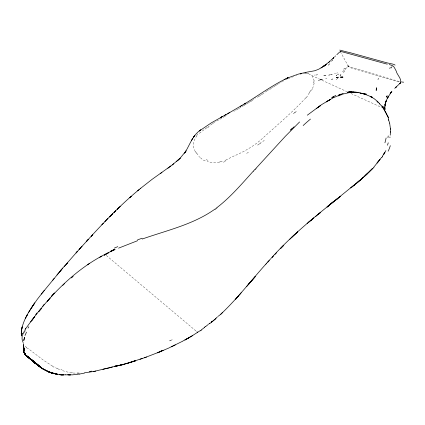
<?xml version="1.0" encoding="UTF-8"?>
<svg xmlns="http://www.w3.org/2000/svg" width="425" height="425" viewBox="0 0 425 425"><rect width="100%" height="100%" fill="white"/><g stroke="black" fill="none" stroke-linecap="round" stroke-linejoin="round"><path stroke-width="0.32" stroke-dasharray="2.12 1.59" d="M313.979 81.712L314.033 80.654A5.955 5.477 24 0 0 314.017 80.128M313.921 82.2L313.809 82.997M309.363 92.852L306.956 96.65M310.16 91.327L310.898 90.222M331.383 61.471L332.764 59.713M344.154 71.586L343.634 72.314L345.042 71.108M197.094 135.718C194.023 139.267 192.461 144.128 193.986 148.702A8.394 7.416 -23.5 0 0 194.113 149.148L194.4 149.908M332.042 60.515L332.77 59.734M305.825 97.856C292.788 111.86 278.2 124.254 263.999 137.015C255.51 145.084 245.379 151.125 234.68 155.72A32.959 32.231 34.2 0 0 233.633 156.129L225.818 160.076M340.919 74.853L340.197 75.475L341.578 74.194M339.952 75.294L340.669 74.667M199.389 133.322L204.946 129.019M262.767 141.567L264.302 140.298M345.573 69.073L344.903 69.716M248.131 103.004L249.592 101.995M259.048 96.114L258.134 96.81A4.335 2.816 -36.6 0 1 257.736 97.054L255.893 98.079M212.272 123.861L208.112 126.863M247.982 103.121L246.484 103.928M212.59 123.627L213.892 122.703M252.413 100.332L253.072 99.854M252.232 100.459L251.701 100.826M245.209 104.757L246.155 104.114M267.059 90.86L263.442 93.399M268.642 89.781L267.251 90.732M253.348 99.662L253.757 99.381M205.976 128.244L207.15 127.489M263.24 93.532L261.965 94.392M224.947 116.312L218.838 119.877M225.149 116.179L225.76 115.786M276.5 85.027L275.251 85.839M276.813 84.825L277.44 84.421M214.189 122.506L214.795 122.118M238.489 108.736L239.774 107.923M275.012 85.993L273.562 86.902M238.17 108.938L235.705 110.383M277.753 84.219L278.163 83.964M399.442 81.547L364.034 71.071A70.646 26.355 44.4 0 0 361.181 70.178A63.235 23.742 44.6 0 0 359.364 69.716L349.658 67.06L347.963 65.785L348.442 66.465L347.491 67.054L348.452 66.475L349.552 67.442A2.268 0.877 46.7 0 0 349.791 67.554L374.133 74.593A109.655 40.12 43.1 0 1 376.337 75.278L394.708 80.851L400.068 81.897M273.137 87.168L272.584 87.497M278.572 83.709L278.986 83.454M215.103 121.927L215.417 121.741M279.4 83.204L279.815 82.96M337.657 74.518L338.528 74.003L336.775 75.034M240.056 107.753L240.922 107.259M251.159 101.166L250.787 101.378M243.552 105.761L242.287 106.489M280.649 82.471L281.068 82.232M343.4 69.185L345.058 68.319L344.197 68.728M243.764 105.639L244.736 105.071A8.999 7.777 -35.5 0 0 245.177 104.715M281.626 81.913L281.908 81.759M282.189 81.6L282.752 81.292M289.606 78.136L288.936 78.476M216.718 121.003L218.482 120.062M283.034 81.138L283.746 80.755M261.641 94.584L260.812 95.014M293.696 76.5L293.192 76.755M250.601 101.479L249.735 101.92M227.248 114.925L227.577 114.75M246.622 153.329L248.476 152.357M234.94 110.776L235.322 110.58M270.821 88.416L271.256 88.198M271.405 88.129L271.692 87.986A9.902 7.214 -42 0 0 272.207 87.688M234.552 110.962L233.862 111.292M171.158 340.292L168.98 340.993L173.156 339.389M286.7 79.284L286.997 79.167M296.825 75.443L296.374 75.602M288.596 78.609L287.911 78.843M300.613 74.348L300.092 74.513M222.275 161.532L221.499 161.782M301.686 73.955L302.047 73.854M292.421 77.047L291.64 77.276M336.616 73.153L337.636 72.845M331.123 74.646L332.238 74.311L328.674 75.145L331.123 74.646L329.906 74.89M315.982 75.124L317.427 74.699L314.341 75.119M320.025 80.128L318.235 80.213L321.47 79.762M325.587 78.768L326.947 78.519M334.459 73.711L335.649 73.573M305.485 73.626L303.418 73.732M219.454 162.254L212.107 162.552L207.214 161.612M78.96 373.262L72.617 373.007M77.052 372.943L79.268 373.007M71.74 372.895L65.918 371.7L61.035 370.159M308.582 73.753L311.902 75.719A4.393 3.565 -58.3 0 1 312.508 76.675L313.99 80.128M59.675 369.638L58.289 369.065M205.248 160.905L203.166 160.012A7.74 7.172 -29.7 0 1 202.757 159.784L199.665 157M311.791 75.597L346.784 91.566M350.965 93.473L381.055 107.206M381.448 107.387L381.847 107.567M57.46 368.698L53.582 366.722M52.541 366.122L43.403 360.182L27.901 348.388M26.791 347.618L24.475 345.716M106.314 255.468L196.568 331.479M196.361 152.814L195.718 152.054M196.637 153.149L198.974 156.097M348.442 66.465L340.813 52.472M313.916 81.765A7.777 2.04 -78.5 0 1 313.862 82.248M314.112 83.024A17.85 17.149 -28.2 0 1 313.098 87.045A15.89 14.45 -44.4 0 1 312.062 89.107M312.221 89.16A20.352 16.692 -50.2 0 1 311.392 90.509M309.347 92.847A9.966 9.77 -43.3 0 1 310.144 91.317M307.057 96.751A55.925 54.156 -62.7 0 1 305.92 97.952M225.967 160.326A41.528 36.316 -3.6 0 1 224.937 160.799M225.319 161.383A27.184 22.1 -8.2 0 1 222.705 162.446M221.43 161.59A15.534 13.749 -5.9 0 1 220.702 161.792M220.687 161.734A11.735 10.976 -2.3 0 1 219.412 161.989M207.984 160.278A26.212 16.995 7.1 0 1 206.146 159.662M198.927 156.4A44.03 15.364 61.6 0 1 199.612 157.298M196.334 152.91A18.174 9.058 68.5 0 1 196.61 153.244M195.782 152.001A12.219 10.519 -28.2 0 1 194.544 150.376A12.75 10.577 -58.5 0 1 194.368 149.929M196.541 135.463A18.137 14.87 -8.3 0 1 198.82 132.903M205.041 129.078A14.402 9.727 -16.5 0 1 206.056 128.308M208.537 127.266A31.896 25.001 -10.5 0 1 207.565 127.914M226.376 115.409A12.378 7.268 -23.1 0 1 226.589 115.287M251.712 100.842A7.071 4.192 -35.1 0 1 251.164 101.182M254.054 98.122A21.569 15.417 -37.5 0 1 254.283 97.984M254.734 97.713A21.569 15.417 -37.5 0 1 255.191 97.453M255.425 98.037A26.403 15.741 -35.6 0 1 255.808 97.819M259.138 96.236A6.805 4.053 -36.9 0 1 259.739 95.806M259.893 95.71A6.805 4.053 -36.9 0 1 260.679 95.248M269.057 89.813A17.669 8.346 -36.8 0 1 269.482 89.521M269.992 89.266A8.909 5.828 -39.3 0 1 270.3 89.075M270.454 88.984A8.909 5.828 -39.3 0 1 270.9 88.729M286.386 79.512A14.625 12.394 -54.9 0 1 286.721 79.369M305.479 73.865A8.627 6.752 -33.8 0 1 307.397 73.711M307.509 73.366A5.615 4.409 -32.5 0 1 308.656 73.631M72.654 372.906A12.777 6.348 0.7 0 1 71.793 372.799M61.997 369.925A18.764 2.81 18 0 1 60.828 369.49M58.23 368.735A26.547 12.213 35.6 0 1 57.423 368.369M53.566 367.147A32.327 15.656 39.3 0 1 52.503 366.541M26.472 347.74A28.358 14.418 6.8 0 1 27.582 348.495M329.226 64.265L328.477 65.216L329.997 63.437L329.226 64.265M346.827 67.671L345.429 68.877L346.827 67.671M294.902 112.418L293.441 113.762L296.485 111.201L294.902 112.418M337.928 78.306L336.308 79.417L337.928 78.306M344.255 70.385L342.704 71.453L344.277 70.412M336.866 75.119L336.095 75.74L336.871 75.124M261.109 142.742L257.794 145.053L261.109 142.742M332.308 79.093L331.442 79.682L333.338 78.641L332.308 79.093M322.851 79.379L319.642 79.735L322.851 79.379M326.007 75.501L323.016 75.645L326.007 75.501M348.468 66.491L348.001 65.838L348.468 66.491"/><path stroke-width="0.64" d="M384.848 108.322L385.289 103.758L385.029 105.166L386.192 100.736L385.772 101.995L387.478 97.994L391.903 91.263M33.873 361.962L25.734 355.157L23.625 351.767L25.829 355.242L33.857 361.85M390.453 132.228L390.214 135.171M21.261 333.747L21.415 331.091M21.447 335.723L21.399 331.234L22.18 326.915M23.412 345.063L23.503 343.612M385.066 104.986L384.938 106M21.712 329.04L21.404 331.155C22.823 320.647 28.927 311.488 34.744 302.892L28.603 312.407M389.98 137.009L389.884 137.652M21.686 329.194L22.153 327.011M376.353 88.458L376.561 87.555M24.368 350.025L24.06 351.103L23.933 348.282M25.006 335.474L26.499 332.143M22.881 333.784L23.285 332.982M26.43 316.413L25.335 318.564M25.176 330.645L24.374 332.265M23.529 332.52L23.917 331.797M385.879 150.588L384.774 152.538M227.858 113.549L229.776 112.503L211.321 122.852L199.282 131.012L200.812 129.838C192.743 135.023 189.959 144.505 185.183 152.24L186.092 150.848L179.966 158.382M400.509 81.94C402.13 79.411 396.392 73.828 396.169 70.959C395.319 69.748 393.433 64.35 391.786 66.162M191.569 140.319L192.525 138.656M24.73 330.342L25.596 328.902M387.988 97.123L387.403 98.132L388.556 96.156M31.046 308.359L37.257 299.386L42.835 292.214M387.929 97.219L388.493 96.305M384.014 153.776L382.234 156.469M383.786 154.392L384.933 152.607M26.074 328.164C49.146 295.726 77.929 265.285 115.202 249.581M31.907 320.094L30.669 321.895M381.623 157.351L373.814 167.168M378.011 79.337L378.537 78.582M42.75 306.282L44.078 304.443M184.312 153.324L185.343 151.969M193.598 137.068L194.841 135.453L193.71 136.919M37.007 312.922L35.679 314.686M246.808 286.376L250.957 281.456M41.337 294.111L62.735 268.101L61.211 269.886M249.602 283.183L252.322 279.905L250.888 281.493M266.294 263.596L268.186 261.46M52.753 280.181L54.15 278.46M42.803 292.257L44.227 290.487M239.827 294.408L241.172 292.761M56.977 274.996L61.296 269.785L59.819 271.554M272.138 257.598L273.525 255.935M238.409 295.991L235.631 299.2L239.843 294.408M248.2 284.777L249.576 283.167L248.195 284.766M265.827 264.159C250.729 280.967 236.959 299.126 220.416 314.548M62.688 268.159L64.18 266.448M280.808 248.285L283.799 245.236L280.792 248.274M140.797 188.19C117.024 207.474 96.47 230.254 76.054 252.949L77.547 251.212L67.161 263.091M80.548 247.871L79.034 249.533L82.052 246.187M47.228 301.394L50.139 298.005L47.207 301.368M267.793 262.204L269.216 260.61M255.882 168.454L285.255 136.393L299.598 121.948M271.118 258.31C290.907 236.109 313.99 217.255 337.248 198.857L333.822 201.641M270.704 258.756L268.887 260.722A20.793 16.076 -44.1 0 1 268.164 261.439M253.316 171.158L254.926 169.474M104.848 221.632L107.897 218.466M101.798 224.825L103.323 223.221M372.767 168.316L371.439 169.687M220.846 314.229L222.317 312.72M274.98 254.368L276.462 252.864M364.374 176.439L354.216 185.231M291.295 237.772L294.339 234.855L289.797 239.238M371.105 170.027L360.134 180.253M394.729 88.395L400.626 82.737M62.815 285.313L64.425 283.714M292.272 128.403L290.541 130.082L294.084 126.772M120.259 206.311L117.172 209.265L118.703 207.798M178.909 159.359L180.28 158.079L172.385 164.842L152.06 179.366L140.728 188.248M332.047 59.155L330.671 60.424M334.799 56.578L335.506 55.919M336.85 54.671L339.58 52.084L341.089 51.499L387.255 64.17M390.968 68.032L391.744 67.325M365.909 175.015L367.582 173.49M177.703 160.469L179.053 159.242L176.433 161.558M357.675 182.229L359.343 180.726M362.722 177.937L361.064 179.43L362.727 177.947M328.397 62.507L323.17 66.582L325.146 65.216M355.943 183.823L360.984 179.472L328.833 205.562M390.341 67.633L389.566 68.313M328.769 205.594L330.416 204.175L327.096 206.975L332.084 202.783L327.096 206.975L328.737 205.535M71.474 277.913L73.196 276.409M137.61 190.867L139.145 189.577M308.757 222.078L313.825 217.988L307.1 223.476M313.793 218.014L310.484 220.75L312.152 219.369M315.446 216.676L320.455 212.553L318.777 213.934M211.395 321.868L211.916 321.433M87.646 264.844L89.447 263.351M209.828 323.165L208.776 324.031M216.229 317.858L216.899 317.31M208.255 324.461L205.822 326.432M211.262 322.4L216.113 318.394L209.615 323.696M307.302 115.202L321.518 104.672L332.887 97.963M333.763 201.402L332.074 202.757L335.474 200.032M217.233 317.039L217.568 316.774M216.819 207.703C230.207 197.45 241.219 184.567 252.461 172.098A44.386 42.946 -51.9 0 1 253.337 171.174M326.565 64.095L321.024 67.968M172.279 164.927L173.777 163.758M218.238 316.237L220.113 314.787M204.526 327.457L201.636 329.646M170.855 166.005L167.875 168.236M318.357 107.185L320.275 105.772L316.402 108.529M215.108 208.999C193.455 224.538 166.956 230.318 142.226 239.031M324.923 65.37L323.297 66.534L325.237 65.153M160.283 173.602L161.914 172.47M200.287 330.597L191.064 336.515L182.245 341.402M339.761 50.092L347.018 51.967A101.474 42.851 50.7 0 0 349.578 52.535L385.183 62.353A83.167 37.809 48.8 0 0 388.131 63.091L392.785 64.095A14.195 6.056 45.1 0 1 394.342 64.664L395.096 65.094M322.926 66.746L318.665 69.233L314.888 70.72L305.803 72.356M188.711 337.933L184.933 339.984L192.344 335.729M244.014 104.215C258.703 95.412 272.499 84.984 288.076 77.743L286.907 78.243L298.377 74.099L305.989 72.33M245.698 103.147L229.681 112.556M101.867 256.142L99.779 257.337M340.765 51.515L340.632 52.057M333.795 96.438L331.808 97.628L335.877 95.365M240.449 106.388L242.202 105.352M224.161 115.573L225.988 114.569M181.937 341.562L168.688 348.07L157.478 352.846M285.499 78.922L284.176 79.581M175.291 344.882L171.381 346.811M338.247 95.689L333.822 97.559M403.654 82.121L403.612 82.137A4.5 1.913 44.9 0 1 403.352 82.206L401.296 81.887M163.242 350.301L159.04 351.927L162.727 350.519M340.93 94.153L338.741 95.078L343.203 93.473M118.575 248.152L137.732 240.64M161.272 351.278L144.675 357.685L126.597 363.55L131.054 362.121L128.839 362.849M144.378 357.77L146.54 357.011M140.011 359.247L142.189 358.498M89.255 371.859L91.524 371.11M128.913 362.833L122.257 364.767M126.613 363.561L118.394 365.537M300.544 73.498L301.431 73.238M107.732 368.31L110.043 367.657M122.049 364.809L124.387 364.193L119.648 365.335L124.397 364.214L122.007 364.783M112.439 366.982L110.07 367.572M117.093 365.835L94.212 371.37M107.732 368.209L102.903 369.309M119.648 365.33L114.83 366.419L122.028 364.783M133.269 361.282L135.628 360.74M117.996 365.622L114.67 366.201M84.469 373.097L79.65 374.027M93.133 371.562L95.668 371.094M93.633 371.477L84.564 372.805M79.656 374.027L72.643 374.839L65.694 374.829M61.848 374.967L63.713 374.908L59.75 374.701L63.665 374.749C58.097 375.169 52.493 373.192 47.345 371.253L50.718 372.661L57.614 374.335M351.932 91.97L349.786 92.113L353.998 91.943L349.733 92.039M341.875 77.164L343.002 77.153L340.287 77.137L340.967 77.148M354.36 92.305L348.537 92.777L342.715 94.111A49.566 42.84 -54.9 0 0 341.743 94.355M63.708 374.829L65.689 374.818M341.355 77.122L342.492 77.148L341.934 77.132M364.246 94.419L365.691 94.493M354.211 92.204L358.243 92.554M356.384 92.384L359.433 92.799M59.739 374.696L61.922 374.999M365.261 93.93L363.757 93.697L366.515 94.137M34.393 362.339L42.436 368.672L34.462 362.467C40.896 368.549 48.933 372.847 57.572 374.287M42.261 368.528L50.724 372.672L57.407 374.112M55.319 373.798L50.713 372.667L47.382 371.28L50.708 372.661L52.758 372.985M52.897 373.145L47.287 371.211L50.676 372.656L55.271 373.761L50.681 372.656L47.345 371.253L50.734 372.677L52.801 373.028M50.713 372.667L52.886 373.134L50.681 372.656M389.242 64.558L392.185 65.461M55.282 373.756L57.588 374.308M363.869 93.84L360.288 93.07L363.906 93.882M370.924 96.804L372.252 97.213L370.903 96.757M365.872 94.616L369.415 96.071A39.907 24.278 -11.3 0 1 370.653 96.661M383.042 108.109L383.44 108.295M370.637 96.672L374.08 98.653L377.31 101.24M40.954 367.476L34.398 362.483L42.335 368.581L47.233 371.163M34.452 362.445L42.42 368.65L47.414 371.322M25.723 355.135L23.619 351.948M36.056 363.524L34.34 362.44L39.451 366.27M36.47 363.864L25.776 355.199L23.667 352.075L25.797 355.215L33.989 362.127M23.699 352.118L25.771 355.188L33.947 361.866L31.625 359.911M37.926 365.038L34.356 362.451L40.194 366.865L34.393 362.477L39.849 366.589M37.118 364.241L34.584 362.344L36.757 363.821M23.779 352.197L25.829 355.242L33.846 361.888M34.547 362.302L36.991 364.082L34.547 362.307L36.029 363.364M34.595 362.344L38.298 365.086M34.563 362.328L37.002 364.151M37.984 364.884L39.451 365.978L39.164 365.75M34.393 362.477L40.55 367.152M42.197 368.47L34.414 362.488L41.374 367.811M34.409 362.488L41.698 368.071M34.441 362.498L42.383 368.624M31.328 359.513L29.383 357.978L36.826 364.151M32.082 360.113L31.705 359.816L34.027 361.919L32.082 360.113L32.47 360.421M32.327 360.496L34 361.856M26.488 355.704L33.947 361.866L27.965 356.857M28.348 357.159L30.69 359.125M104.97 254.336L105.416 254.713M196.924 331.776L197.636 332.377M25.813 355.226L23.736 351.826L25.84 355.236L34.027 362.164M26.122 355.481L34.048 362.185M26.573 355.842L34.159 362.291L31.912 360.161M26.961 356.155L34.096 362.233L27.811 356.841M31.641 359.879L33.989 361.893L31.578 359.816M28.225 357.175L34.112 362.243L29.872 358.514M28.634 357.51L34.117 362.249M30.924 359.199L33.984 361.888M25.771 355.188L23.63 351.788M30.281 358.843L34.159 362.291M42.314 368.549L40.115 366.531M377.921 101.803L379.328 103.413M379.838 104.019L382.877 107.435A52.679 41.135 -49.4 0 1 383.377 108.173L388.222 117.412M23.662 352.054L25.76 355.157M381.99 105.899L385.56 112.041M377.777 102.159L378.006 102.563M385.65 112.126L387.297 115.478M384.466 107.892L383.849 106.569L384.54 108.147M23.152 342.587L22.907 341.928M22.753 341.509L22.058 339.081L22.158 336.074A26.929 14.833 1.8 0 1 23.115 333.827M388.716 120.227L389.608 123.101M385.029 109.438L384.689 108.008L384.784 108.444M388.567 119.637L388.179 117.874M23.71 346.736L23.37 345.015L23.917 348.261L23.672 346.609M23.449 345.111L23.715 346.752M390.426 128.732L389.714 123.59A7.246 5.004 41.1 0 0 389.656 123.107M21.473 335.909L21.25 333.545M384.848 108.014L384.928 109.453M390.453 131.638L390.458 129.227M387.388 115.398A14.944 11.151 -58.3 0 1 388.349 117.773M388.652 120.238A28.47 23.731 -2 0 1 388.508 119.648M390.4 128.722A5.923 3.873 54.3 0 1 390.432 129.221M390.4 131.617A10.296 6.38 66.2 0 1 390.4 132.207M388.211 135.926A47.467 27.253 -61 0 1 387.945 137.673M386.112 137.971A60.924 45.289 -47.1 0 1 384.922 142.805M388.227 142.789A46.553 38.866 -30.6 0 1 387.499 145.233M390.283 145.663A29.091 23.301 -35 0 1 388.137 151.204M384.614 152.506A30.398 16.363 -50.4 0 1 383.855 153.728M382.516 156.565A52.976 25.797 -50.7 0 1 381.905 157.457M373.963 167.296A49.002 47.164 -29.4 0 1 372.911 168.443M266.332 263.622A13.579 9.238 -45.1 0 1 265.864 264.185M205.642 326.326A68.414 28.932 -33.8 0 1 204.356 327.346M201.774 329.906A58.597 44.11 -46 0 1 200.414 330.862M22.615 333.912A25.835 1.843 -56.9 0 1 22.838 333.471M28.029 328.068A35.493 4.84 -52.3 0 1 28.852 326.756M25.314 328.934A45.82 22.27 -27.9 0 1 25.782 328.19M114.277 248.131A112.073 42.521 -21.8 0 1 117.789 246.638M137.578 239.865A183.35 96.587 -23.5 0 1 142.104 238.244M216.957 207.91A45.64 38.25 -48 0 1 215.236 209.206M256.036 168.597A62.911 62.029 -37.5 0 1 255.08 169.623M303.152 125.534A132.101 103.264 -40.5 0 1 310.478 119.08M332.865 97.888A17.558 14.014 -45.5 0 1 333.806 97.484M338.311 95.928A25.261 21.043 -51.6 0 1 341.774 94.647M354.418 92.012A25.723 20.825 -53.3 0 1 356.447 92.151M359.407 92.863A55.452 44.79 -53.7 0 1 365.856 94.647M376.911 101.347A13.674 6.927 17 0 1 377.527 101.883M379.7 104.035A32.943 17.143 18.2 0 1 379.196 103.424M24.023 349.706L23.997 351.029L24.023 349.701M24.06 349.743L24.028 351.066L23.986 348.346L24.039 351.082L23.97 348.325L24.06 349.743M24.013 349.594L23.97 350.917L23.885 348.107L24.013 349.594M376.279 89.494L376.215 90.461L376.38 88.496L376.279 89.494M385.305 103.583L385.092 104.773L385.571 102.468L385.31 103.562M24.576 337.248L23.784 340.462L24.576 337.248M27.434 314.511L26.361 316.551L27.434 314.511M386.729 96.358L386.267 97.134L387.233 95.8L386.729 96.358M33.293 318.447L32.045 320.243L34.6 316.705L33.293 318.447M390.708 92.74L390.123 93.569L391.319 91.933L390.708 92.74M333.349 58.002L332.642 58.868L334.039 57.348L333.349 58.002M41.581 308.279L38.696 311.599L41.581 308.279M378.553 161.266L377.033 163.062L380.03 159.534L378.553 161.266M255.165 276.712L252.392 279.942L255.165 276.712M67.378 263.07L64.318 266.401L67.378 263.07M53.045 294.594L51.553 296.246L54.597 292.984L53.045 294.594M330.05 61.046L328.791 62.326L330.05 61.046M92.756 234.648L91.226 236.321L92.74 234.669M88.166 239.599L86.642 241.246L88.193 239.583M369.288 171.764L364.368 176.487L369.288 171.764M372.534 168.523L369.283 171.7L372.534 168.523M110.968 215.363L109.432 216.904L112.519 213.833L110.978 215.358M115.605 210.8L114.075 212.293L115.605 210.8M297.596 231.875L294.456 234.802L297.596 231.875M396.19 86.982L395.431 87.693L396.174 86.992M400.584 82.763L399.792 83.465L400.578 82.774M131.261 196.318L129.726 197.662L131.261 196.318M354.28 185.056L350.869 187.845L354.28 185.056M340.563 196.254L337.099 198.964L340.563 196.254M325.582 64.871L324.652 65.562L325.571 64.876M106.223 253.943L104.242 255.25L108.412 252.854L106.223 253.943M328.291 100.624L326.278 101.883L330.379 99.477L328.291 100.624M222.339 116.599L220.463 117.619L222.339 116.599M114.697 249.278L110.325 251.467L114.697 249.278M135.633 360.751L131.155 362.148L135.633 360.751M117.194 365.819L114.83 366.419L117.194 365.819M351.363 91.444L347.459 92.241L351.363 91.444M337.025 77.366L336.393 77.435L338.39 77.228L337.025 77.366M70.338 374.94L67.862 374.786L70.343 374.94M35.572 362.95L34.51 362.254L35.572 362.945"/></g></svg>
